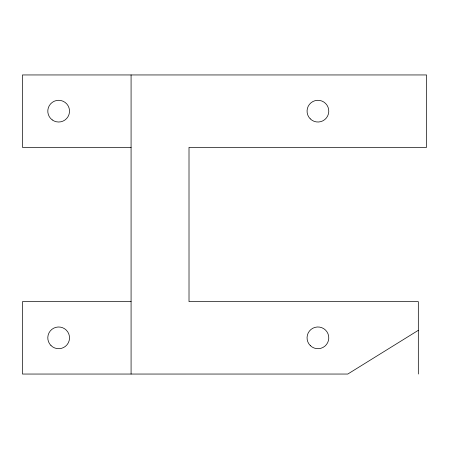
<?xml version="1.0" encoding="UTF-8"?>
<svg xmlns="http://www.w3.org/2000/svg" width="449" height="449" viewBox="0 0 449 449"><rect width="100%" height="100%" fill="white"/><g stroke="black" fill="none" stroke-linecap="round" stroke-linejoin="round"><path stroke-width="0.67" d="M418.322 374.039L418.328 301.627L189.018 301.627L189.007 147.362L426.55 147.367L426.55 74.949L22.45 74.949L22.45 147.367L131.08 147.367M418.328 330.312L347.784 374.045L22.472 374.051L22.472 301.638L131.086 301.633M131.08 374.045L131.08 74.949M310.326 345.607A10.86 10.86 0 0 0 328.444 340.527A10.86 10.86 0 0 0 314.985 327.377A10.86 10.86 0 0 0 310.326 345.607M50.978 345.528A10.86 10.86 0 0 0 69.152 340.656A10.86 10.86 0 0 0 55.85 327.355A10.86 10.86 0 0 0 50.978 345.528M52.23 119.911A10.86 10.86 0 0 0 69.455 112.351A10.86 10.86 0 0 0 54.295 101.21A10.86 10.86 0 0 0 52.23 119.911M310.242 118.839A10.86 10.86 0 0 0 328.415 113.967A10.86 10.86 0 0 0 315.108 100.666A10.86 10.86 0 0 0 310.242 118.839"/></g></svg>
